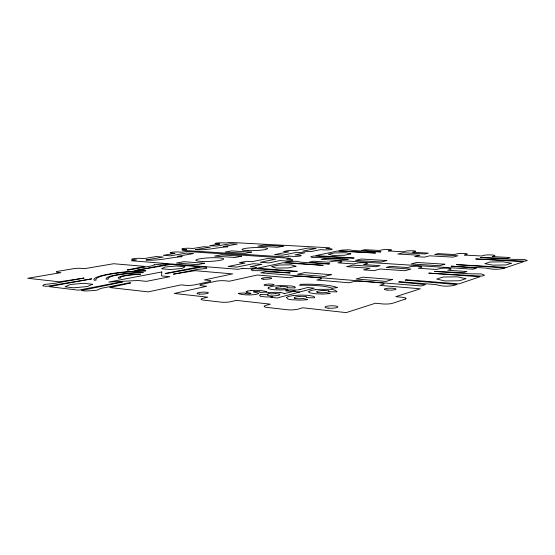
<?xml version="1.0" encoding="UTF-8"?>
<svg xmlns="http://www.w3.org/2000/svg" width="555" height="555" viewBox="0 0 555 555"><rect width="100%" height="100%" fill="white"/><g stroke="black" fill="none" stroke-linecap="round" stroke-linejoin="round"><path stroke-width="0.83" d="M336.94 291.743C334.179 287.955 325.362 289.786 320.651 289.287A12.897 2.22 -1.4 0 0 315.691 289.689M314.421 297.702L314.65 297.036L313.61 296.328L308.448 295.35L300.865 295.059L293.297 295.572M308.885 291.472L308.691 292.159L309.732 292.79L315.06 293.748L322.857 294.06L330.336 293.567L326.173 292.429A6.063 1.048 -1.4 0 1 321.616 292.762A5.98 1.034 -1.4 0 1 317.328 292.332M286.546 297.376C287.032 300.692 294.462 299.416 297.369 300.075A13.063 2.338 -1.7 0 0 307.303 299.644M294.982 287.816L295.309 287.324L294.885 286.817L291.784 285.985L280.157 285.541A12.383 2.06 -2 0 0 275.322 285.922A13.445 2.234 -2 0 0 268.426 287.594M336.788 291.875L328.817 291.722M268.349 287.587L267.982 288.239L268.8 288.822L273.601 289.717L280.934 290.001L288.066 289.55L284.431 288.489A5.807 0.964 -2 0 1 280.115 288.787A5.737 0.957 -2 0 1 276.154 288.392M314.269 297.827L306.36 297.66M300.082 289.502L307.595 287.546L314.276 288.156L277.139 297.986L270.847 297.327L272.651 296.814A10.351 1.811 -2.1 0 1 268.467 296.967A10.774 1.887 -2.1 0 1 260.919 296.169M284.216 293.72L295.142 290.848A8.263 1.401 -1.8 0 1 291.049 291.125A7.159 1.214 -1.8 0 1 287.032 290.993L286.352 290.924A4.197 0.715 -1.9 0 1 285.721 290.834L290.418 289.724A6.417 1.082 -1.8 0 0 291.215 289.842L291.965 289.925A6.07 1.02 -1.8 0 0 294.559 290.057A5.723 0.964 -1.8 0 0 297.043 289.953A5.557 0.937 -1.8 0 0 298.805 289.752A6.362 1.068 -1.8 0 0 300.102 289.502M331.966 288.253L337.412 287.601A39.426 6.736 -1.7 0 0 300.588 284.299L299.527 285.305A34.736 5.945 -1.7 0 1 332.022 288.246M266.837 292.041L260.33 292.436A9.13 1.568 -2.3 0 0 259.49 291.916M287.296 287.788L294.83 287.927M260.517 294.525L268.065 294.691M293.019 291.424L299.54 292.055M307.276 299.631L303.328 298.444A6.015 1.075 -1.7 0 1 299.013 298.743A5.973 1.068 -1.7 0 1 294.892 298.312M245.421 293.373A9.074 1.547 -2.3 0 1 244.644 292.943L238.317 293.311A11.759 2.012 -2.3 0 0 240.058 294.074A17.247 2.935 -2.3 0 0 243.631 294.649A14.139 2.414 -2.3 0 0 246.704 294.865A10.816 1.852 -2.3 0 0 250.194 294.899A8.027 1.381 -2.3 0 0 253.711 294.684A7.548 1.297 -2.3 0 0 256.826 294.15A6.521 1.124 -2.3 0 0 258.276 293.63M245.504 293.359A5.744 0.985 -2.3 0 0 249.049 293.803L250.61 293.664A2.171 0.375 -2.3 0 0 250.867 293.609L250.763 293.269A22.075 3.843 -2.6 0 0 249.577 293.012L248.904 292.88A18.266 3.087 -2.2 0 1 247.308 292.534A10.039 1.7 -2.3 0 1 246.267 292.11M246.274 292.11A6.903 1.172 -2.3 0 1 246.274 291.632M246.233 291.632A6.459 1.096 -2.3 0 1 247.71 291.111M247.724 291.111A7.943 1.353 -2.3 0 1 250.832 290.577M250.86 290.584A7.694 1.304 -2.3 0 1 254.322 290.376A10.531 1.797 -2.3 0 1 257.777 290.418A17.448 2.997 -2.3 0 1 264.818 291.236A12.529 2.144 -2.3 0 1 266.879 292.041M259.504 291.916A7.465 1.276 -2.3 0 0 257.416 291.535A4.433 0.756 -2.3 0 0 255.626 291.458L253.475 291.791L253.954 292.062A25.322 4.246 -2 0 0 255.661 292.416L255.834 292.457A18.919 3.281 -2.4 0 1 257.402 292.804A7.437 1.283 -2.3 0 1 258.311 293.63M273.74 284.604A5.064 0.826 -2.1 0 0 268.114 284.118A4.489 0.728 -2.1 0 0 265.477 284.431A5.501 0.895 -2.1 0 0 264.86 284.576A4.53 0.735 -2.1 0 0 264.118 285.076A4.884 0.791 -2.1 0 0 267.6 285.652A4.759 0.77 -2.1 0 0 273.934 284.59M286.623 297.376A14.076 2.518 -1.7 0 1 293.338 295.586M306.429 297.619A6.667 1.193 -1.7 0 0 306.728 297.154A5.723 1.02 -1.7 0 0 305.999 296.758M305.958 296.765A5.966 1.068 -1.7 0 0 301.837 296.363A5.723 1.027 -1.7 0 0 299.429 296.439M294.767 298.326A6.875 1.228 -1.7 0 1 299.485 296.481M287.088 286.984A5.945 0.992 -1.9 0 1 287.324 287.761M287.004 286.99A5.73 0.95 -1.9 0 0 283.112 286.644A5.529 0.916 -1.9 0 0 280.795 286.72M276.043 288.406A6.618 1.103 -1.9 0 1 280.837 286.755M279.158 294.067A6.521 1.138 -2 0 1 278.499 295.281A6.521 1.138 -2 0 1 272.11 295.933A5.751 1.006 -2 0 1 268.134 295.531A5.626 0.985 -2 0 1 267.531 295.135A6.216 1.089 -2 0 1 267.947 294.747M275.322 293.685A5.73 0.999 -2 0 1 279.2 294.06M275.335 293.664A5.904 1.034 -2 0 0 271.055 293.977L267.538 292.867A12.141 2.116 -2 0 1 275.696 292.346A11.225 1.956 -2 0 1 280.24 292.582M280.157 292.61A9.268 1.609 -2 0 1 284.285 293.706M260.753 296.183A11.253 1.963 -2.1 0 1 259.622 295.371A13.153 2.296 -2.1 0 1 260.448 294.566M308.962 291.472A14 2.414 -1.4 0 1 315.733 289.703M328.38 290.841A6.195 1.068 -1.4 0 1 328.872 291.673M324.092 290.473A5.973 1.027 -1.4 0 1 328.289 290.848M321.685 290.549A5.758 0.992 -1.4 0 1 324.099 290.466M317.217 292.346A6.896 1.186 -1.4 0 1 321.74 290.584M161.838 271.943L161.498 275.662A3.968 0.576 -3.2 0 0 162.629 276.008L169.872 276.695L146.43 281.357L139.145 280.615A4.142 0.617 -3.5 0 0 136.287 280.587L108.815 282.044L161.838 271.943M154.255 264.756L152.826 265.672L128.406 270.07L127.15 269.952L145.028 266.407L113.678 263.729L84.533 268.662L81.051 268.336A5.585 0.715 -3.8 0 0 73.26 268.731L58.483 271.201A5.703 0.735 -4 0 0 57.401 272.304L60.884 272.658L27.75 278.263L59.156 281.808L84.089 278.055L55.049 283.286L44.102 284.507L42.749 285.88L46.565 286.345L91.742 278.86L49.124 286.651L78.422 290.175L121.011 281.94L122.391 282.086L81.19 290.508L85.373 291.007L94.745 290.501L98.138 289.835L100.351 288.51L129.343 282.814L130.751 282.967L109.8 287.532L148.192 291.868L181.041 284.875L185.654 285.339A6.417 1.006 -3 0 0 194.763 284.847L209.228 281.711A6.278 0.971 -2.8 0 0 208.847 280.358L204.268 279.928L232.642 273.892L195.089 270.687L173.389 274.163L197.552 269.418L206.751 268.384L206.425 267.295L202.332 266.962L166.493 273.539L165.126 273.414L199.62 266.747L170.78 264.409L134.754 270.646L168.241 264.208L164.46 263.902L154.255 264.756M140.408 274.128L139.95 274.42A15.998 2.289 -3.4 0 0 120.345 278.117L118.354 278.277A18.003 2.574 -3.4 0 1 140.408 274.128M143.107 272.387L142.663 272.671A28.007 4.01 -3.4 0 0 108.322 279.089L106.31 279.255A30.012 4.294 -3.4 0 1 143.107 272.387M145.736 270.701L145.299 270.979A40.036 5.737 -3.4 0 0 96.195 280.074L94.163 280.24A42.041 6.022 -3.4 0 1 145.736 270.701M184.961 266.726L181.984 268.474L170.198 269.522L161.63 268.78L164.884 267.031L176.428 266.025L184.961 266.726M92.38 284.264L87.51 286.519L73.642 287.809L64.99 286.789L70.201 284.535L83.722 283.3L92.38 284.264M504.904 267.954C498.813 269.883 492.118 269.508 485.958 268.065L451.201 266.178L476.551 268.12L473.075 269.217L321.109 259.324L325.181 258.429L348.249 259.324L321.338 257.617L312.049 257.589L310.807 256.667L313.839 256.022L353.153 258.193L354.125 257.971L315.844 255.598L337.058 251.103L375.589 253.031L338.918 250.707L341.679 250.125L348.602 249.778L353.854 250.555L380.043 252.005L380.924 251.797L361.367 250.478L364.926 249.695L379.405 250.472L382.006 249.882A5.12 0.631 -1.1 0 1 388.993 249.528A5.12 0.631 -1.1 0 1 390.852 250.354L388.271 250.957L403.353 251.769L405.899 251.158A5.252 0.652 -0.8 0 1 413.01 250.798A5.252 0.652 -0.8 0 1 415.112 251.651L412.601 252.268L428.328 253.122L424.998 253.968L403.006 252.761L397.796 254.017L419.913 255.265L414.731 256.583L424.526 257.145L429.653 255.813L453.005 257.125L457.889 255.772L434.676 254.502L437.971 253.642L454.392 254.53L456.786 253.878A5.55 0.701 -0.4 0 1 464.153 253.496A5.55 0.701 -0.4 0 1 466.817 254.412L464.459 255.071L481.615 256.001L483.918 255.328A5.716 0.728 -0.1 0 1 491.425 254.939A5.716 0.728 -0.1 0 1 494.408 255.89L492.139 256.57L510.08 257.534L507.103 258.477L480.443 257.562L512.973 259.358L523.774 259.393L527.25 260.434L525.051 261.176L475.69 258.963L523.566 261.676L506.521 267.413L456.481 264.617L504.904 267.954M456.883 284.555C450.181 286.755 442.675 286.651 435.966 284.59L399.76 281.697L398.656 282.023L425.595 284.611L421.266 285.978L260.815 272.817L265.748 271.728L290.154 272.942L262.085 270.701L252.088 270.632L251.311 269.487L254.967 268.71L296.099 271.575L297.279 271.305L257.374 268.197L282.821 262.799L323.183 265.332L285.041 262.328L288.336 261.627L295.961 261.232L301.157 262.21L328.532 264.097L329.594 263.854L309.274 262.147L313.526 261.211L328.657 262.224L331.772 261.516A5.571 0.763 -1.4 0 1 339.473 261.121A5.571 0.763 -1.4 0 1 341.041 262.133L337.946 262.848L353.778 263.916L356.83 263.181A5.71 0.791 -1.2 0 1 364.684 262.772A5.71 0.791 -1.2 0 1 366.522 263.826L363.497 264.569L380.078 265.685L376.054 266.712L352.89 265.13L346.618 266.65L369.908 268.28L363.622 269.883L373.966 270.632L380.189 269.002L404.921 270.736L410.853 269.092L386.273 267.413L390.255 266.372L407.634 267.538L410.534 266.754A6.043 0.86 -0.6 0 1 418.699 266.317A6.043 0.86 -0.6 0 1 421.176 267.454L418.317 268.259L436.549 269.487L439.352 268.669A6.237 0.902 -0.3 0 1 447.691 268.218A6.237 0.902 -0.3 0 1 450.528 269.411L447.767 270.236L466.928 271.527L463.286 272.678L434.593 271.409L469.336 273.809L481.143 273.906L484.543 275.225L481.83 276.133L428.779 273.129L480.006 276.751L458.902 283.876L406.26 279.775L405.185 280.095L456.883 284.555M465.839 278.672L459.547 280.761L444.742 280.941L436.681 279.04L443.161 277.014L457.521 276.834L465.839 278.672M405.219 299.103L392.656 303.273A7.708 1.429 -0.5 0 1 382.055 303.89L375.416 303.224L346.174 312.618L302.773 307.782L298.195 309.114A7.742 1.485 -1.8 0 1 287.289 309.745L266.962 307.408A7.59 1.429 -2.1 0 1 265.748 305.444L270.417 304.175L236.277 300.366L231.532 301.566A7.271 1.304 -2.7 0 1 221.216 302.149L203.331 300.095A7.146 1.256 -2.9 0 1 202.963 298.333L207.764 297.189L174.326 293.463L206.64 286.276L201.874 285.797A6.459 1.027 -2.8 0 1 201.555 284.361L215.86 281.239A6.32 0.985 -2.6 0 1 224.726 280.761L229.458 281.205L257.291 275.016L289.53 277.736L293.255 276.848A6.237 0.964 -1.8 0 1 301.927 276.383L318.896 277.777A6.341 0.992 -1.6 0 1 320.485 279.116L316.822 280.039L349.262 282.779L352.827 281.815A6.625 1.068 -1.1 0 1 361.915 281.316L380.855 282.87A6.757 1.103 -0.8 0 1 383.241 284.347L379.773 285.36L420.343 288.78L395.784 296.675L402.292 297.279A7.541 1.36 -0.4 0 1 405.219 299.103M511.252 263.264L506.16 264.943L492.771 265.137L484.82 263.66L490.079 262.022L503.121 261.821L511.252 263.264M392.579 279.505L385.94 281.413L356.067 279.005L362.894 277.174L392.579 279.505M444.777 264.201L439.4 265.741L411.241 263.937L416.798 262.453L444.777 264.201M331.259 274.697L324.259 276.439L297.459 274.281L304.598 272.602L331.259 274.697M386.821 260.579L381.084 262.009L355.554 260.371L361.423 258.991L386.821 260.579M350.746 253.878L344.586 255.245L333.222 255.439L328.282 254.266L334.526 252.927L345.633 252.733L350.746 253.878M295.954 266.254L288.531 267.899L276.182 268.079L271.555 266.622L279.047 265.012L291.098 264.825L295.954 266.254M242.889 268.287L237.956 269.307L131.369 260.739L136.468 259.879L132.999 259.601A5.113 0.624 -3.2 0 1 133.318 258.706A5.113 0.624 -3.2 0 1 140.519 258.339L143.988 258.609L156.212 256.542L163.205 257.055L146.007 260.004C158.008 261.107 170.177 257.43 182.213 256.688L177.427 256.341L193.542 253.545L186.487 253.066L170.343 255.834L163.357 255.328L174.985 253.364L171.544 253.129A4.835 0.569 -2.9 0 1 171.537 252.324A4.835 0.569 -2.9 0 1 178.356 251.984L181.797 252.213L186.265 251.457L290.688 258.352L286.429 259.24L290.695 259.525A5.383 0.715 -1.9 0 1 291.763 260.496A5.383 0.715 -1.9 0 1 284.209 260.885L279.928 260.586L268.793 262.903L260.274 262.293L275.835 259.116L267.524 258.554L251.894 261.689L246.385 261.294L239.441 262.675L244.97 263.077L228.237 266.442L236.707 267.101L253.378 263.701L261.925 264.333L250.152 266.775L254.509 267.108A5.689 0.805 -2.3 0 1 255.286 268.211A5.689 0.805 -2.3 0 1 247.259 268.627L242.889 268.287M288.78 256.098L284.597 256.951L182.172 250.284L186.556 249.556L183.192 249.341A4.669 0.534 -2.7 0 1 183.095 248.591A4.669 0.534 -2.7 0 1 189.671 248.265L193.029 248.474L203.581 246.718L210.345 247.128L195.526 249.625C206.439 250.527 217.137 247.426 227.966 246.753L223.353 246.482L237.297 244.103L230.492 243.721L216.512 246.087L209.762 245.692L219.835 244.013L216.505 243.825A4.447 0.486 -2.5 0 1 216.166 243.152A4.447 0.486 -2.5 0 1 222.423 242.847L225.739 243.028L229.624 242.382L329.615 247.787L325.951 248.529L330.003 248.751A4.933 0.597 -1.6 0 1 331.314 249.549A4.933 0.597 -1.6 0 1 324.439 249.896L320.374 249.667L310.842 251.609L302.739 251.131L316.079 248.46L308.171 248.023L294.76 250.666L289.509 250.361L283.563 251.519L288.836 251.831L274.565 254.641L282.641 255.154L296.842 252.31L304.979 252.802L294.955 254.842L299.089 255.099A5.182 0.666 -1.8 0 1 300.193 255.994A5.182 0.666 -1.8 0 1 292.936 256.361L288.78 256.098M204.587 263.271L197.185 264.673L176.476 263.042L183.934 261.683L204.587 263.271M241.661 256.23L235.001 257.499L214.584 256.091L221.299 254.863L241.661 256.23M251.443 252.123L245.116 253.302L225.219 252.032L231.601 250.888L251.443 252.123M283.286 246.184L277.542 247.259L257.971 246.156L263.778 245.116L283.286 246.184M328.123 308.143A6.473 1.235 -1.2 0 0 337.912 306.894A6.473 1.235 -1.2 0 0 328.289 305.999A6.473 1.235 -1.2 0 0 328.123 308.143M387.126 290.05A5.876 0.992 -0.6 0 0 396.027 289.12A5.876 0.992 -0.6 0 0 387.3 288.329A5.876 0.992 -0.6 0 0 387.126 290.05M263.785 279.193A5.196 0.805 -2.1 0 0 271.666 278.242A5.196 0.805 -2.1 0 0 263.993 277.791A5.196 0.805 -2.1 0 0 263.785 279.193M199.682 294.088A5.716 0.964 -2.9 0 0 208.382 292.867A5.716 0.964 -2.9 0 0 199.966 292.409A5.716 0.964 -2.9 0 0 199.682 294.088M202.651 261.46A13.93 1.79 -2.6 0 0 223.644 258.984A13.93 1.79 -2.6 0 0 202.887 258.346A13.93 1.79 -2.6 0 0 202.651 261.46M248.12 250.617A12.751 1.512 -2.2 0 0 267.531 248.633A12.751 1.512 -2.2 0 0 248.744 247.974A12.751 1.512 -2.2 0 0 248.12 250.617"/></g></svg>
